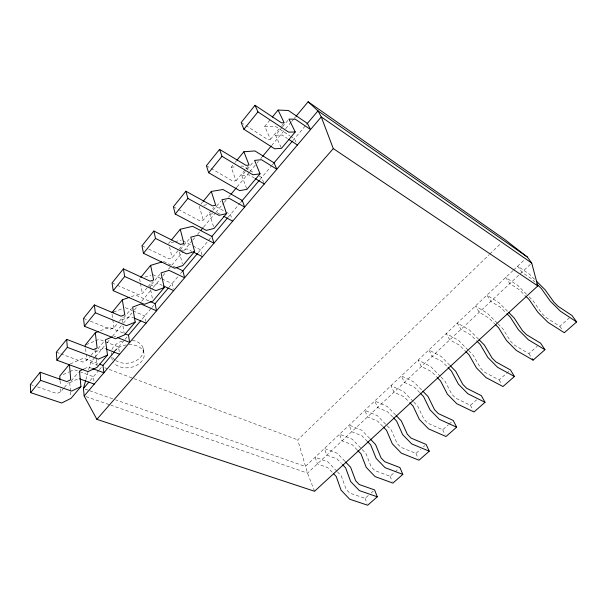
<?xml version="1.0" encoding="UTF-8"?>
<svg xmlns="http://www.w3.org/2000/svg" width="607" height="607" viewBox="0 0 607 607"><rect width="100%" height="100%" fill="white"/><g stroke="black" fill="none" stroke-linecap="round" stroke-linejoin="round"><path stroke-width="0.46" stroke-dasharray="3.04 2.28" d="M85.921 379.55L88.402 370.558M88.652 369.655L90.64 362.462L94.889 357.371M170.438 241.237L168.7 243.346L174.088 241.927M200.917 204.096L202.647 201.987M206.403 165.734L232.944 181.197L236.04 180.742L231.153 167.244L234.621 163.017M235.197 162.319L236.358 160.908M245.827 125.512L267.573 139.42L270.464 139.299L264.728 126.339L270.532 119.26M37.444 386.902L56.952 393.533L60.875 391.659L63.773 388.169M64.35 387.471L68.409 382.585M60.791 353.843L83.007 362.098L86.831 360.399L90.466 356.028M91.073 355.3L95.914 349.465M90.443 321.179L110.254 329.222L113.964 327.727L118.752 321.968M119.351 321.247L122.94 316.922M117.234 285.244L138.775 294.812L142.364 293.538L147.706 287.111M148.298 286.398L152.448 281.39M148.647 249.029L168.663 258.757L172.107 257.725L178.61 249.902M179.194 249.189L183.929 243.498M178.375 209.423L200.014 220.925L203.299 220.174L213.93 207.366M236.04 180.742L245.524 169.33M246.116 168.617L249.075 165.051M270.464 139.299L281.193 126.377M281.792 125.657L284.175 122.789M70.442 390.976L69.759 382.706L78.318 372.41M96.073 358.289L95.329 351.954L104.867 340.481M122.455 322.507L122.037 319.836L131.453 308.515M150.506 289.038L149.959 286.261L159.869 274.341M180.332 249.735L189.612 238.574M213.543 226.646L209.772 214.332L212.662 210.849M213.239 210.151L220.773 201.099M246.632 188.504L241.859 175.742L246.495 170.165M247.079 169.467L253.46 161.788M281.117 147.501L275.54 135.232L281.952 127.523M282.536 126.817L288.371 119.807M95.496 356.643L104.609 345.717M107.037 342.803L110.079 339.161M112.507 336.255L122.834 323.872M123.441 323.144L131.947 312.954M134.382 310.04L137.417 306.398M141.674 301.3L152.607 288.196M153.214 287.468L162.327 276.542M162.934 275.813L165.362 272.9M168.405 269.258L182.988 251.784M183.595 251.055L192.1 240.865M192.707 240.137L195.135 237.223M197.563 234.31L199.999 231.396M203.641 227.026L215.182 213.194M215.788 212.465L223.687 202.996M224.294 202.268L226.123 200.082M228.551 197.169L230.372 194.991M237.056 186.979L249.204 172.411M249.811 171.682L256.495 163.678M257.102 162.949L258.324 161.492M260.752 158.579L261.966 157.122M271.686 145.475L285.055 129.45M285.662 128.722L291.125 122.174M291.732 121.446L293.56 119.26M294.167 118.532L295.381 117.075M90.155 380.581L98.804 370.338M99.313 369.739L102.978 365.399M115.193 350.937L124.397 340.034M124.966 339.366L128.494 335.193M142.068 319.123L151.447 308.015M151.841 307.552L155.104 303.682M168.943 287.308L178.101 276.458M180.484 273.643L182.889 270.79M198.254 252.595L211.919 236.427M228.186 217.162L239.909 203.284M240.501 202.579L242.276 200.477M259.948 179.566L271.708 165.635M272.3 164.937L274.068 162.843M292.923 140.513L307.392 123.396M314.547 491.26L307.529 473.141L297.741 439.863L489.196 254.682M489.872 254.022L500.775 243.483M513.014 270.57L305.344 466.449L115.649 399.846M513.583 270.032L524.607 259.637M530.328 264.356L307.529 473.141L110.967 405.241M337.454 471.836L341.263 475.827L346.149 489.386L349.693 493.096L365.088 498.332L368.487 495.335M371.203 492.93L373.244 491.131M357.242 449.939L352.295 444.794L342.037 440.803L339.556 434.187L352.272 439.202L365.869 453.353L371.196 466.813L374.815 470.577L390.081 476.252L394.3 472.534M394.998 471.912L398.511 468.809M382.767 426.425L377.721 421.205L367.546 416.903L364.83 410.34L377.448 415.749L391.325 430.097L397.122 443.459L400.81 447.276L415.932 453.421L420.681 449.218M423.398 446.82L424.756 445.621M413.807 402.062L417.669 406.03L423.974 419.262L427.738 423.14L442.693 429.779L448.315 424.809M449.013 424.187L452.534 421.083M441.016 377.076L444.961 381.105L451.79 394.193L455.645 398.131L470.402 405.294L476.548 399.869M468.741 350.709L473.248 355.27L480.645 368.199L484.583 372.19L499.121 379.921L509.038 371.165M497.975 323.85L502.573 328.478L510.578 341.225L514.607 345.277L528.909 353.615L537.203 346.286M529.145 296.815L533.014 300.677L541.664 313.22L545.784 317.332L559.813 326.308L569.305 317.924M69.759 382.706L78.667 378.518M84.282 368.836L88.288 367L91.756 368.282M63.128 374.58L69.023 371.924M69.866 371.545L74.069 369.655L93.44 376.689L94.267 384.094M70.253 363.957L83.599 358.13L97.689 363.418M95.329 351.954L104.009 348.183L105.747 348.858M86.088 344.715L94.806 341.111M95.678 340.747L99.169 339.305L104.457 341.392M100.481 330.724L109.101 327.294L123.433 333.129M122.037 319.836L130.452 316.528L133.919 317.992M113.501 312.044L121.961 308.902M131.264 296.679L135.725 295.101L149.208 301.072M149.959 286.261L158.078 283.461L162.183 285.351M144.838 277.111L150.946 275.146M180.036 250.881L186.956 248.885L191.873 251.351M174.983 241.685L181.265 240.031M209.772 214.332L213.065 213.611M203.793 205.303L207.48 204.589M241.859 175.742L248.855 174.793L254.538 178.185M231.153 167.244L236.389 166.667M240.744 166.189L242.489 165.999L254.477 173.2M275.54 135.232L282.073 135.027L287.43 138.525M264.728 126.339L275.328 126.286L289.812 135.786M30.35 384.489L33.893 385.695M85.951 396.599L110.072 404.93M85.223 389.17L88.804 390.422M89.699 390.741L114.753 399.535M56.345 352.189L59.903 353.509M90.64 362.462L99.487 365.771M104.799 367.759L108.334 369.079M109.222 369.413L133.123 378.343M134.003 378.669L297.741 439.863M105.337 341.741L118.555 346.961L119.617 354.253M114.048 336.164L115.778 336.862M83.554 318.379L86.998 319.775M125.346 307.65L132.091 310.541M132.933 310.898L144.739 315.959L145.726 321.338M112.067 282.953L116.377 284.865M152.691 274.584L161.113 278.514M161.955 278.901L172.062 283.613L173.261 288.886M163.533 261.48L175.309 267.148M141.97 245.789L145.308 247.413M182.95 240.88L192.191 245.562M193.034 245.994L200.598 249.826L202.51 256.693M173.374 206.767L177.54 208.983M217.185 212.7L221.259 214.931M215.986 206.524L224.818 211.395M225.622 211.843L230.44 214.499L232.124 219.506M259.272 176.083L261.663 177.525L264.273 183.997M241.169 122.538L245.046 125.019M290.571 136.287L294.387 138.791L297.013 144.238M534.623 279.349L529.425 274.167L517.665 266.185L521.914 272.247L531.383 278.643L534.699 281.944M526.565 294.243L517.543 285.237L505.707 277.467L509.827 283.575L519.364 289.797L525.275 295.7M507.513 311.254L498.893 302.612L486.935 295.177L490.851 301.353L500.494 307.301L506.321 313.151M497.315 323.19L487.451 313.265L475.418 306.034L479.219 312.256L488.916 318.045L494.697 323.857M478.559 339.184L469.484 330.011L457.337 323.091L460.956 329.373L470.744 334.905L476.442 340.671M468.096 350.057L458.452 340.284L446.244 333.547L449.749 339.874L459.59 345.254L465.243 350.983M449.749 365.202L441.122 356.43L428.823 349.989L432.146 356.362L442.071 361.506L446.714 366.233M440.356 376.408L430.484 366.34L418.124 360.072L421.349 366.484L431.319 371.484L436.585 376.856M421.562 389.899L413.769 381.909L401.326 375.923L404.383 382.38L414.422 387.16L419.619 392.486M413.162 401.402L403.503 391.477L391.007 385.65L393.966 392.145L404.042 396.781L409.201 402.084M395.627 415.036L387.357 406.515L374.792 400.946L377.6 407.479L387.736 411.918L392.828 417.168M369.686 438.406L361.855 430.28L349.177 425.112L351.741 431.706L361.969 435.818L366.954 440.993M344.875 461.259L337.196 453.247L324.426 448.452L326.771 455.106L337.082 458.915L341.354 463.376M336.817 471.176L327.932 461.874L315.132 457.223L317.393 463.892L327.727 467.587L332.295 472.375M559.813 326.308L561.816 329.161M528.909 353.615L531.694 357.955M499.121 379.921L501.276 383.594M470.402 405.294L473.088 410.302M442.693 429.779L445.174 434.832M415.932 453.421L418.223 458.513M390.081 476.252L392.19 481.389M365.088 498.332L367.038 503.499M199.187 206.205L203.299 220.174M179.391 252.034L182.32 263.795M169.55 246.943L172.107 257.725M150.695 289.964L152.532 299.236M139.61 278.795L140.293 282.483M140.467 283.401L142.364 293.538M143.093 348.115L143.889 352.659M123.009 326.065L124.109 333.182M112.06 314.441L113.964 327.727M111.24 352.508L111.62 355.27M96.179 359.2L96.915 365.535M85.595 348.676L86.073 353.191M86.171 354.093L86.831 360.399M70.518 391.902L70.898 396.492M60.085 380.672L60.419 385.248M60.677 388.912L60.875 391.659M128.851 344.639A16.283 11.487 -8.9 0 1 141.719 361.355A16.283 11.487 -8.9 0 1 113.782 362.804M112.287 360.095A16.283 11.487 -8.9 0 1 111.87 357.113M114.336 351.157A16.283 11.487 -8.9 0 1 126.279 344.89M132.303 340.299A16.192 11.48 -8.7 0 1 140.93 356.817A16.192 11.48 -8.7 0 1 115.596 360.452M114.905 359.936A16.192 11.48 -8.7 0 1 112.28 356.886M111.931 349.457A16.192 11.48 -8.7 0 1 123.062 340.846"/><path stroke-width="0.91" d="M295.988 116.347L308.136 101.779L504.865 239.53L527.362 257.042L531.717 263.059L537.787 285.943L314.547 491.26L96.87 419.346L84.161 395.984L83.432 388.541L85.67 380.445M60.025 379.754L59.759 376.09L69.426 364.321L70.723 379.8L66.831 381.606L40.214 372.235L30.35 384.489L30.646 392.646L61.686 403.01L71.049 398.329L80.943 386.576L79.464 371.036L83.478 369.2M98.759 331.407L95.307 332.78L97.128 348.008L93.341 349.632L66.664 339.366L56.345 352.189L56.906 360.217L88.015 371.59L97.128 367.349L107.469 355.065L105.466 339.768L112.333 336.885M129.481 297.309L122.348 299.82L124.739 314.767L121.066 316.179L94.366 304.949L83.554 318.379L84.396 326.255L115.55 338.729L124.382 334.965L135.202 322.12L132.63 307.096L140.938 303.978L156.538 310.799L155.104 303.682L150.05 301.444M161.811 261.996L150.642 265.358L153.639 279.964L150.104 281.147L123.396 268.871L112.067 282.953L113.221 290.662L144.375 304.319L152.903 301.087L164.224 287.635L161.037 272.938L169.034 270.343L184.611 277.763L182.889 270.79L176.151 267.55M180.256 229.264L183.929 243.498L180.545 244.424L153.867 231.009L141.97 245.789L143.464 253.301L174.596 268.248L182.768 265.6L194.635 251.503L190.765 237.178L198.421 235.167L213.952 243.225L211.919 236.427L192.609 226.32L180.256 229.264L171.591 239.826M211.297 191.44L215.697 205.234L212.488 205.879L185.879 191.228L173.374 206.767L175.248 214.051L206.312 230.402L214.081 228.407L226.532 213.611L221.927 199.711L229.188 198.33L244.659 207.078L242.276 200.477L223.042 189.513L211.297 191.44L203.224 201.281M243.87 151.75L249.075 165.051L246.055 165.377L219.559 149.383L206.403 165.734L208.679 172.76L239.628 190.636L246.95 189.354L260.031 173.814L254.614 160.4L261.442 159.724L276.83 169.224L274.068 162.843L254.932 150.946L243.87 151.75L236.935 160.202M278.089 110.057L284.175 122.789L281.367 122.773L255.031 105.307L241.169 122.538L243.9 129.261L274.675 148.798L281.489 148.32L295.245 131.977L288.947 119.109L295.283 119.207L310.556 129.526L307.392 123.396L288.393 110.489L278.089 110.057L272.277 117.136M30.646 392.646L40.608 380.346L40.214 372.235M56.906 360.217L67.331 347.341L66.664 339.366M84.396 326.255L95.322 312.764L94.366 304.949M113.221 290.662L124.678 276.504L123.396 268.871M143.464 253.301L155.498 238.437L153.867 231.009M175.248 214.051L187.904 198.421L185.879 191.228M208.679 172.76L222.003 156.295L219.559 149.383M243.9 129.261L257.952 111.9L255.031 105.307M95.307 332.78L85.215 345.072L85.405 346.878M122.348 299.82L111.809 312.673L113.501 312.044M140.771 277.384L150.642 265.358M200.606 230.668L203.034 227.754M230.979 194.263L236.449 187.707M262.573 156.394L271.079 146.204M83.432 388.541L88.933 382.031M92.621 368.601L103.888 372.766L102.978 365.399L114.579 351.658M128.631 335.026L140.847 320.564M154.891 303.932L168.329 288.029M182.381 271.397L197.647 253.316M211.691 236.684L227.572 217.89M241.624 201.258L259.333 180.287M273.992 162.934L292.316 141.241M306.975 123.889L317.969 110.869L527.362 257.042M84.161 395.984L321.27 116.916L317.969 110.869L308.136 101.779M96.87 419.346L333.289 148.594L321.27 116.916L531.717 263.059M345.512 461.927L350.626 467.269L355.687 480.797L359.253 484.523L374.602 489.932L377.281 496.799L367.683 505.221L349.693 499.212L341.066 490.16L336.21 476.472L333.6 473.741M370.338 439.081L375.558 444.499L381.059 457.928L384.709 461.715L399.922 467.565L402.828 474.393L392.896 483.096L375.058 476.578L366.256 467.398L360.953 453.801L357.857 450.584M396.265 415.696L401.348 420.939L407.335 434.255L411.06 438.095L426.114 444.423L429.263 451.198L418.989 460.212L401.326 453.141L392.334 443.831L386.553 430.348L383.396 427.078M422.859 391.227L428.056 396.546L434.551 409.733L438.353 413.625L453.232 420.461L456.646 427.184L446.001 436.516L428.542 428.868L419.354 419.414L413.063 406.053L409.846 402.744M450.409 365.877L455.72 371.279L462.762 384.307L466.646 388.268L481.328 395.643L485.016 402.289L473.984 411.971L456.752 403.701L447.359 394.102L440.53 380.893L437.237 377.531M479.211 339.837L484.401 345.08L492.027 357.948L495.995 361.962L510.449 369.921L514.433 376.484L502.991 386.522L486.017 377.592L476.412 367.85L469.006 354.799L465.873 351.62M495.342 324.502L498.552 327.734L506.572 340.603L516.39 350.489L533.083 360.126L544.957 349.715L540.662 343.228L526.459 334.654L522.392 330.58L514.144 317.909L508.841 312.59M536.573 281.291L545.025 289.698L553.941 302.157L558.099 306.3L572.014 315.526L576.65 321.915L564.32 332.727L547.954 322.332L537.901 312.294L529.221 299.638L525.935 296.353M80.943 386.576L71.672 391.09L40.608 380.346M107.469 355.065L98.455 359.132L67.331 347.341M135.202 322.12L126.476 325.678L95.322 312.764M164.224 287.635L155.832 290.647L124.678 276.504M194.635 251.503L186.615 253.908L155.498 238.437M226.532 213.611L218.93 215.341L187.904 198.421M260.031 173.814L252.891 174.793L222.003 156.295M295.245 131.977L288.644 132.129L257.952 111.9M377.281 496.799L359.344 490.593L350.649 481.503L345.626 467.845L342.576 464.651M79.54 378.829L94.267 384.094M99.457 364.079L102.978 365.399M402.828 474.393L385.058 467.663L376.181 458.429L370.695 444.878L367.576 441.638M106.612 349.192L119.617 354.253M117.515 337.56L129.655 342.439L128.494 335.193L125.118 333.82M429.263 451.198L411.683 443.907L402.616 434.544L396.637 421.106L393.457 417.821M134.792 318.364L146.059 323.129M456.646 427.184L439.271 419.293L430.006 409.786L423.511 396.485L420.264 393.154M163.822 286.102L173.663 290.639M485.016 402.289L467.876 393.768L458.406 384.125L451.365 370.968L448.042 367.592M193.504 252.171L202.51 256.693M223.71 216.274L232.686 221.176M514.433 376.484L497.565 367.288L487.876 357.493L480.243 344.51L477.072 341.309M255.35 178.663L264.273 183.997M544.957 349.715L528.386 339.791L518.477 329.836L510.206 317.051L506.974 313.804M288.962 139.527L297.392 145.02M576.65 321.915L560.413 311.216L550.268 301.11L541.33 288.545L536.687 283.924M333.289 148.594L537.787 285.943M532.157 358.684L533.083 360.126"/></g></svg>
